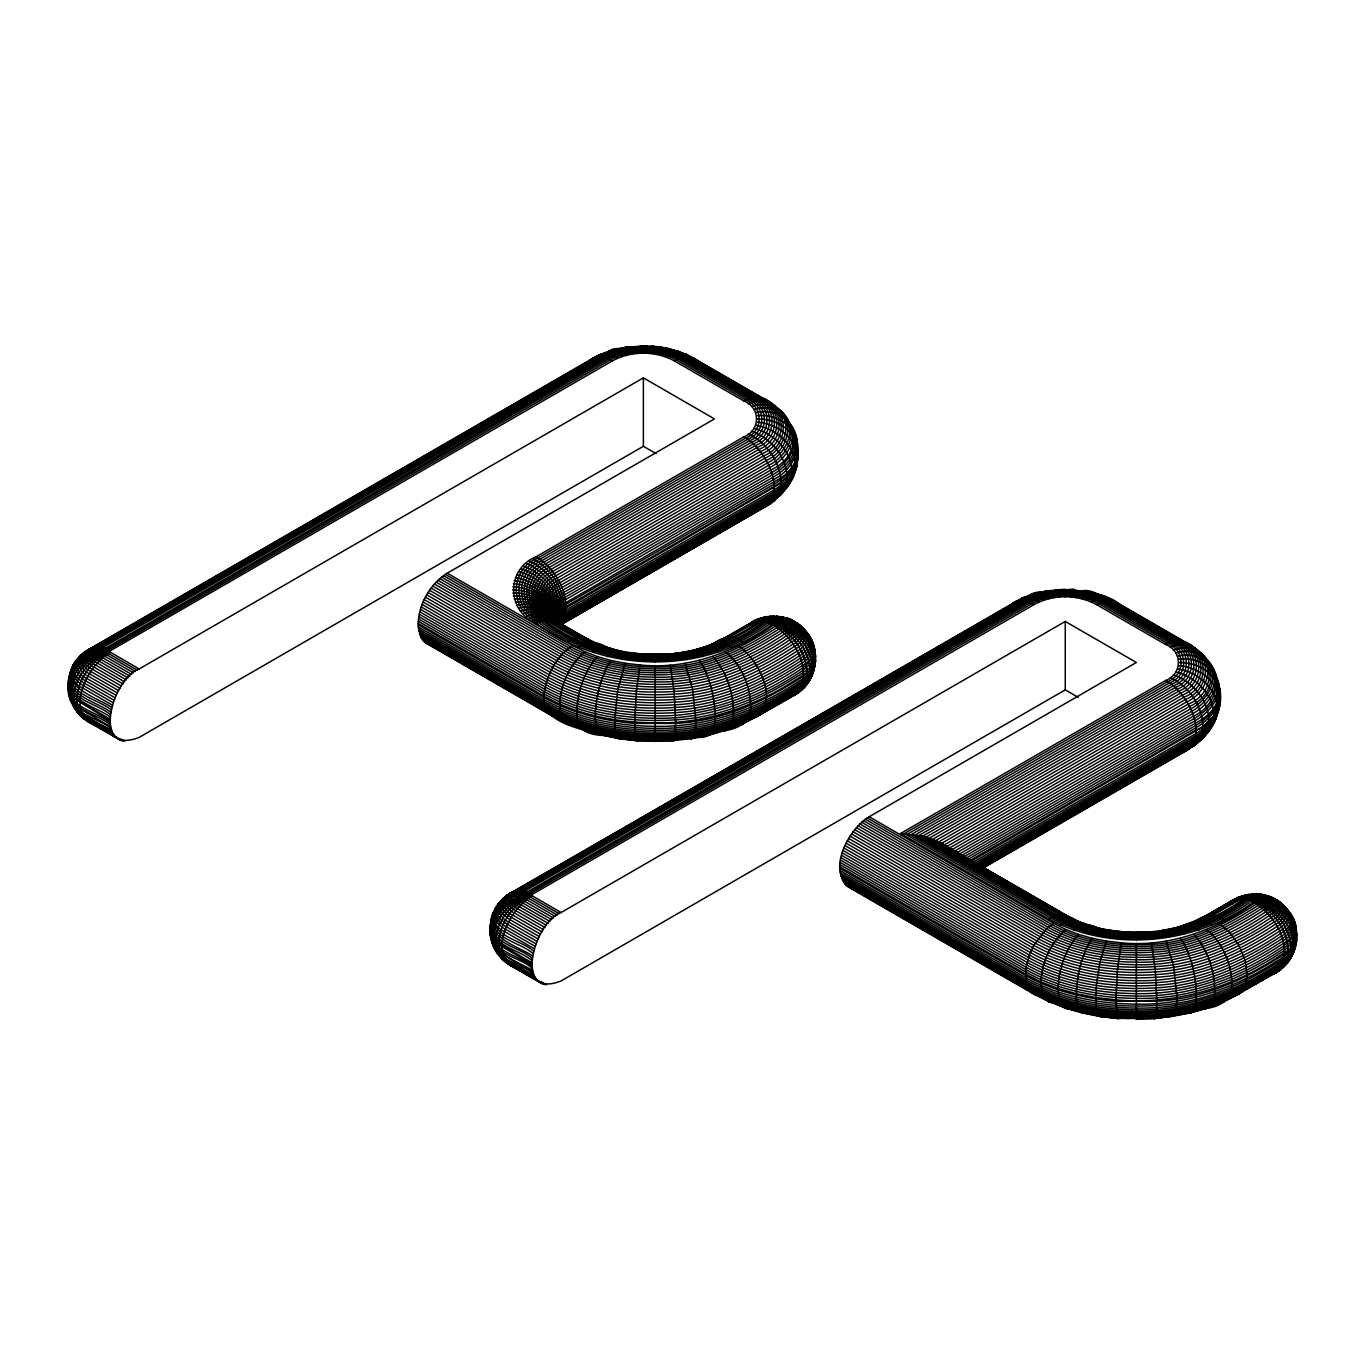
<?xml version="1.0" encoding="UTF-8"?>
<svg xmlns="http://www.w3.org/2000/svg" width="1365" height="1365" viewBox="0 0 1365 1365"><rect width="100%" height="100%" fill="white"/><g stroke="black" fill="none" stroke-linecap="round" stroke-linejoin="round"><path stroke-width="1.5" d="M634.776 722.051L636.346 691.458L640.151 664.977C688.011 669.891 734.592 652.197 773.358 625.034C798.508 617.594 834.237 657.247 803.337 674.771C759.742 704.596 708.537 724.03 655.217 722.836C616.98 722.495 578.095 715.141 544.464 696.338L418.236 623.464C418.987 603.449 430.299 583.845 447.259 573.181L714.458 418.919L643.376 377.866L139.179 668.952C112.186 678.047 90.585 756.483 139.179 737.373L643.376 446.287L656.121 453.641M814.171 652.777L815.519 661.24L813.079 672.808L815.246 662.196L809.991 671.136L803.337 676.136C765.048 701.354 722.085 721.112 675.658 723.433C674.702 727.903 677.245 739.045 672.672 740.359M1295.317 941.713C1295.266 930.23 1288.543 919.72 1279.773 912.724C1274.876 908.817 1269.279 905.831 1263.342 903.886C1258.598 902.538 1251.637 901.207 1260.919 902.692C1283.254 903.886 1312.021 937.294 1284.482 952.565C1235.547 986.929 1175.811 1005.442 1115.922 999.845L1117.491 969.235L1121.279 942.771C1169.157 947.685 1215.737 929.992 1254.503 902.828C1271.037 896.259 1296.204 909.107 1295.317 929.207M1293.969 920.727C1286.99 906.872 1270.457 900.542 1255.595 901.873C1282.332 897.658 1314.512 935.946 1284.482 953.93C1246.177 979.149 1203.23 998.89 1156.803 1001.21C1155.916 1004.913 1158.373 1018.921 1153.493 1017.642M614.677 719.747L617.799 689.325L625.324 663.288L640.151 664.977M695.758 721.112C695.126 725.702 696.884 740.427 689.189 737.919M1115.922 999.845L1095.822 997.542L1096.385 985.547L1099.985 961.967L1106.469 941.065L1121.279 942.771M1176.903 998.907L1176.084 1009.981L1173.781 1015.884L1154.415 1018.614M595.277 715.943C595.908 696.645 600.515 676.869 611.025 660.472L625.324 663.288M715.158 717.308C716.301 730.667 710.585 738.994 696.031 737.168M1095.822 997.542L1076.422 993.737C1077.053 974.439 1081.643 954.647 1092.171 938.267L1106.469 941.065M1196.303 995.102C1196.286 1001.057 1195.859 1015.543 1186.577 1012.523M576.9 710.721C577.617 691.219 584.288 671.239 597.478 656.616L611.025 660.472M1076.422 993.737L1058.046 988.499C1058.762 969.013 1065.434 949.033 1078.606 934.411L1092.171 938.267M733.534 712.086C733.414 718.843 732.596 729.268 724.388 730.821C739.574 728.228 751.791 721.693 750.579 705.517M1214.679 989.864C1215.191 997.337 1212.222 1011.124 1201.985 1008.138M559.855 704.135C560.623 684.394 569.58 664.465 584.903 651.77L597.478 656.616M1058.046 988.499L1041 981.93C1041.768 962.171 1050.726 942.242 1066.048 929.565L1078.606 934.411M1231.725 983.295C1233.26 998.361 1220.651 1006.653 1206.626 1008.411M1078.026 697.225L1065.263 689.854L561.066 980.957C512.472 1000.067 534.073 921.631 561.066 912.537L1065.263 621.45L1136.362 662.486L869.164 816.765C848.467 828.674 823.897 874.214 853.023 888.837M110.138 719.236L76.901 699.767C77.651 679.412 91.37 660.438 109.541 651.77L139.179 668.952M532.043 962.82L498.805 943.334C499.539 922.996 513.274 904.022 531.446 895.355L561.066 912.537M790.011 480.122L788.697 483.91C793.935 477.238 796.921 468.553 797.535 460.124L791.871 472.324L780.934 483.261C781.582 493.789 774.467 503.003 764.929 506.961L560.93 624.743M806.954 673.764C807.278 682.534 802.739 691.372 794.549 695.092L742.048 724.303L708.162 735.428M1209.083 729.046L1215.191 720.362L1219.44 703.692L1213.775 715.891L1202.838 726.828C1203.111 735.445 1198.743 744.983 1190.058 747.764M1288.099 951.559C1288.731 962.052 1281.53 972.238 1271.156 974.593C1282.793 970.02 1293.901 959.51 1293.559 946.082M76.901 699.767L73.864 697.14C74.563 676.545 90.568 658.288 109.541 651.77M495.751 940.707C496.263 919.993 513.001 901.855 531.309 895.201C511.96 898.068 492.065 913.936 491.571 934.871L498.805 943.334M787.025 477.989L784.312 489.916L776.6 498.225M809.991 671.136C810.4 681.357 803.661 691.082 794.174 694.7L796.051 693.079M1208.929 721.573C1209.134 730.121 1204.749 739.011 1196.781 742.731M1291.136 948.914C1292.126 961.045 1282.349 969.184 1272.743 974.183M73.864 697.14L71.441 694.29C72.089 673.508 90.073 656.343 109.49 651.736M493.328 937.874C493.993 917.058 511.909 900.047 531.343 895.252M791.871 472.324L788.987 484.456L780.746 493.362M812.414 668.304C812.636 678.217 806.288 687.516 797.86 692.294M1213.775 715.891L1210.874 728.04L1202.633 736.946M69.683 691.304C65.435 669.481 89.544 652.504 109.405 651.566C90.141 654.552 70.144 670.317 69.683 691.304L71.441 694.29M69.683 678.78C69.53 657.896 91.847 643.666 110.497 650.627L612.202 360.974C631.159 350.6 655.592 350.6 674.532 360.974L743.737 400.918C760.714 407.077 760.714 430.76 743.737 436.902L536.24 556.698C506.125 568.523 506.125 611.366 536.24 623.191C604.337 674.139 703.709 675.078 772.163 624.351C788.134 621.399 809.667 629.845 813.847 647.095M491.571 922.365C491.571 902.794 512.558 886.209 531.394 894.877L1034.107 604.558C1053.046 594.185 1077.48 594.185 1096.436 604.558L1165.625 644.502C1182.602 650.644 1182.602 674.344 1165.625 680.487L900.559 833.52L1049.037 919.242C1113.123 952.821 1195.092 944.426 1253.309 902.146C1273.494 894.416 1297.091 910.028 1296.392 932.295M795.403 466.318C795.488 478.108 786.991 487.663 779.671 495.939M814.171 665.301L812.823 673.764L810.076 679.497M1217.29 709.902C1216.983 724.627 1205.346 736.469 1194.733 745.341M1295.317 943.079L1293.969 951.559L1289.993 959.032L1293.969 951.559M1294.225 950.603L1296.392 941.202L1296.392 933.677C1297.91 944.529 1293.884 956.984 1283.458 962.052C1240.171 991.655 1189.342 1011.055 1136.362 1009.844C1098.467 1009.52 1059.905 1002.217 1026.565 983.585L841.113 876.518M81.218 654.995C70.246 665.489 64.974 682.688 70.434 697.174M534.244 948.726L504.692 931.664C484.49 922.894 496.331 899.143 511.568 892.949C517.489 889.605 547.024 896.327 520.747 895.372C487.237 896.668 479.542 945.518 506.279 961.352M797.774 449.597L798.167 455.995L796.153 468.69M1217.017 710.21L1216.334 716.284C1229.49 688.387 1211.216 654.654 1178.643 659.278M840.379 872.644L1025.849 979.729C1065.468 1001.722 1111.98 1008.326 1156.769 1005.391C1203.111 1003.07 1245.989 983.346 1284.226 958.162C1290.761 954.476 1296.852 947.975 1296.392 939.99M591.233 641.96L553.405 619.215L554.787 612.902L560.35 605.804L773.46 482.135C815.895 460.892 796.205 418.594 757.114 418.919M68.335 688.591L68.608 683.251M68.608 690.775L68.694 685.452M116.144 695.365L86.712 678.388C74.939 674.173 73.198 656.138 86.319 652.743C88.367 648.307 122.082 651.668 104.081 651.344C93.468 651.668 82.582 655.644 75.485 663.782C55.504 686.032 101.641 699.238 111.691 707.582M69.99 692.038C68.131 713.741 99.27 717.836 111.128 728.722M75.075 664.67L75.757 662.793C67.926 670.147 75.706 681.971 83.606 685.639L113.141 702.685M491.895 916.888C488.431 929.719 490.479 943.983 498.43 954.783M492.663 914.857C490.922 936.441 521.788 940.178 533.579 951.166M495.973 949.494L491.895 941.713L491.895 935.605M795.368 470.737L795.829 466.625M797.894 448.061C800.061 464.765 787.571 479.03 773.716 486.64L565.758 606.708L557.961 612.987L554.088 620.375C553.678 599.491 532.794 584.92 513.359 583.759M797.535 458.742L798.167 450.245M798.252 453.811L796.75 466.591L793.287 476.777L786.786 487.868M814.82 651.139L811.68 660.216L802.757 667.929C759.332 697.617 708.35 717.034 655.217 715.84C617.168 715.499 578.47 708.179 544.993 689.479L418.782 616.605M815.246 653.289L812.09 662.469L803.081 670.266C759.554 700.023 708.452 719.44 655.217 718.246C617.065 717.905 578.265 710.568 544.703 691.816L418.475 618.942M813.864 670.761L814.205 667.724M815.519 655.473L815.246 660.831M815.605 659.039C815.007 671.648 809.564 685.281 798.286 692.038L753.497 717.888C781.821 703.163 757.797 658.084 737.902 645.509M1179.002 662.486C1217.205 662.4 1237.27 701.917 1195.04 723.365L964.867 856.247M1217.273 714.304L1217.734 710.21M1219.354 689.479C1221.265 705.347 1208.042 718.348 1195.348 725.702L965.482 858.431M1219.354 703.931C1218.399 717.563 1210.994 729.934 1201.558 739.523M969.645 860.684L1195.604 730.224C1236.536 714.782 1222.084 645.935 1177.551 656.121M1220.156 697.379C1221.146 714.185 1209.305 728.142 1195.348 735.82L974.678 863.243M1292.501 951.661L1291.222 957.274M1293.611 949.648L1292.297 955.449L1283.783 966.881M1295.965 928.917L1292.826 937.994L1283.902 945.706C1240.478 975.412 1189.495 994.812 1136.362 993.618C1098.313 993.276 1059.615 985.957 1026.139 967.256L840.686 860.189M1296.392 931.084L1293.235 940.263L1284.226 948.044C1240.7 977.801 1189.598 997.235 1136.362 996.041C1098.211 995.699 1059.411 988.362 1025.849 969.611L840.379 862.526M1295.01 948.556L1295.351 945.501M1296.665 933.268L1293.474 942.498L1284.414 950.33C1240.836 980.138 1189.666 999.572 1136.362 998.378C1098.143 998.037 1059.274 990.683 1025.661 971.897L840.192 864.813M1295.965 943.369L1291.546 956.37L1282.895 963.844C1239.761 993.328 1189.137 1012.693 1136.362 1011.499C1098.637 1011.158 1060.281 1003.906 1027.094 985.359L841.659 878.292M814.82 665.574L815.161 658.084L815.519 661.24M114.029 700.245L84.545 683.2C56.187 666.768 90.773 645.184 109.388 651.514C89.561 650.661 65.759 666.171 68.608 688.199M1296.392 941.202L1296.306 935.861M648.938 353.45C649.467 351.948 650.61 343.741 652.965 347.171M638.905 661.462L641.891 654.023L668.543 654.023L671.529 661.462M1070.825 597.034C1070.689 588.417 1081.438 588.469 1065.263 589.851M1120.051 939.239L1123.327 931.834L1124.095 932.96L1094.576 928.524L1069.887 920.3L922.774 836.08L900.559 833.52M1263.495 896.43C1260.577 891.14 1256.056 898.511 1255.049 901.514L1257.011 895.048L1258.752 894.672L1251.483 894.092L1254.759 901.514C1253.582 898.58 1249.18 891.106 1246.211 896.43M789.857 482.613L779.21 493.26L772.129 497.918L564.206 617.953L557.347 623.122C565.246 599.133 545.915 573.846 523.648 566.236M556.715 622.662C563.062 598.877 543.236 575.296 521.123 568.966M72.174 669.413L73.778 664.584M70.434 672.348C63.046 695.502 98.945 702.054 110.701 712.376M70.025 674.447C60.708 698.846 97.137 706.882 110.207 717.017M68.694 679.702L69.769 676.596M493.686 911.905C480.958 936.458 519.314 946.457 532.606 955.961M491.912 918.031L490.24 926.426L491.571 934.871M495.666 908.169C491.588 916.546 498.14 925.436 505.511 929.224L535.029 946.269M490.598 923.269L491.656 920.181M790.079 482.255L791.41 478.398M797.45 462.308C794.328 474.73 784.312 483.875 773.648 490.171L565.69 610.223L559.155 615.154L555.043 620.887C556.869 598.604 536.155 580.637 515.458 577.668M791.308 480.514L793.338 474.628L792.075 476.47M797.194 464.475C794.089 476.846 784.09 485.974 773.46 492.253L565.502 612.305L555.572 621.519C558.865 598.587 538.339 578.709 517.011 574.699M808.37 680.299L806.015 685.384M809.786 678.542L801.153 690.298M815.161 664.38L809.923 673.303L803.268 678.303C759.691 708.111 708.52 727.528 655.217 726.334C617.014 725.992 578.146 718.655 544.516 699.87L418.287 626.996L418.236 623.464M812.141 674.788L808.49 682.193L800.248 689.291C757.541 718.485 707.48 737.783 655.217 736.571C617.987 736.247 580.108 729.064 547.348 710.755L421.222 637.933L418.287 626.996M814.905 666.547L809.684 675.402L803.081 680.384C759.554 710.141 708.452 729.558 655.217 728.364C617.065 728.023 578.265 720.686 544.703 701.934L418.475 629.06M1211.966 725.839L1213.297 721.983M1213.195 724.098L1215.225 718.212M1219.337 705.893C1216.232 718.297 1206.216 727.46 1195.552 733.756L973.194 862.117M1296.306 942.174L1291.068 951.081L1284.414 956.08C1240.836 985.888 1189.666 1005.323 1136.362 1004.128C1098.143 1003.787 1059.274 996.433 1025.661 977.647L840.192 870.563M496.979 908.254L503.122 898.562M70.775 671.273C64.855 693.847 99.679 699.477 111.128 709.988M555.555 621.706L554.463 620.154L556.852 615.769L565.758 608.073L780.934 483.261M783.356 491.588L770.628 501.16L558.848 623.737C569.717 599.815 551.562 571.474 529.62 561.083M633.769 347.171L635.425 346.505L637.796 353.45M128.071 677.927L99.031 661.155C92.206 658.783 92.206 649.348 99.031 646.976L601.453 356.896C627.013 343.212 659.739 343.212 685.281 356.896L755.203 397.266C777.623 405.712 777.623 437.227 755.203 445.655L547.536 565.554C523.085 575.109 523.085 609.882 547.536 619.437C579.272 641.14 616.195 656.599 655.217 655.541C693.625 656.514 730.156 641.721 761.431 620.29L770.628 616.28L773.614 623.72L768.802 617.048L765.509 617.901M1152.674 939.239L1149.398 931.834L1148.63 932.96L1164.618 931.169L1190.963 924.873L1212.939 915.181L1242.56 898.068C1251.824 888.905 1282.537 899.364 1265.969 911.581C1227.715 937.584 1183.319 956.268 1136.362 954.988C1104.097 954.715 1071.286 948.402 1042.928 932.466L858.039 825.723M558.046 623.498C567.465 599.457 548.696 572.583 526.498 563.591M506.91 895.372L498.43 903.818L495.358 909.073L497.645 906.377M654.398 354.081C655.405 351.078 659.926 343.707 662.861 348.996M622.884 659.619C626.501 646.822 640.441 657.009 615.274 650.098L611.486 652.043L607.408 656.582M773.904 623.737L778.613 617.048L781.906 617.901M1076.303 597.665C1079.596 584.954 1095.447 592.052 1102.903 596.914M1104.029 937.397L1108.738 930.708L1112.031 931.578L1102.323 929.667M79.392 658.578C84.528 647.198 99.56 646.089 109.541 651.259M76.577 661.018L85.005 651.805M71.031 670.317L72.737 667.417M77.839 658.698C71.611 666.495 77.6 677.074 85.568 680.777L115.035 697.788M492.936 913.885L494.625 911.001L492.338 915.932M499.744 902.265C491.741 910.114 497.133 922.723 506.432 926.784L535.933 943.812M784.022 490.854L786.138 487.254M794.635 472.751L786.342 484.302L773.136 494.232L565.195 614.284L556.118 622.133C560.93 598.672 540.711 576.917 518.905 571.798M785.472 489.404L787.622 485.752M794.038 474.798L785.813 486.264L772.692 496.126L564.769 616.178L558.012 621.263M797.382 693.232L802.535 687.209M805.964 684.445L801.289 689.342M813.421 671.716L809.308 677.45L802.757 682.381C759.332 712.069 708.35 731.486 655.217 730.275C617.168 729.951 578.47 722.631 544.993 703.913L418.782 631.057M812.073 675.743L808.097 681.271L801.75 686.066C758.616 715.55 707.991 734.916 655.217 733.722C617.492 733.38 579.135 726.112 545.949 707.565L419.772 634.725M1205.909 734.421L1208.025 730.838M1216.539 716.335L1208.247 727.886L1195.04 737.817L975.924 864.318M1207.36 732.988L1210.601 727.494M1215.942 718.365L1207.718 729.848L1194.58 739.711L978.773 864.318M1287.161 963.178L1288.628 960.67L1285.711 964.611L1280.609 968.195M1294.566 949.511L1290.454 955.227L1283.902 960.158C1240.478 989.847 1189.495 1009.264 1136.362 1008.07C1098.313 1007.728 1059.615 1000.409 1026.139 981.708L840.686 874.641M687.55 659.619L682.227 652.641L667.724 654.62L696.065 650.337L703.026 656.582M1074.374 589.834L1055.896 590.209L1081.012 590.977L1102.306 597.034L1178.882 640.782C1202.155 649.586 1202.155 682.329 1178.882 691.117L926.238 836.984L922.774 836.08L1177.108 689.24C1199.528 680.811 1199.528 649.279 1177.108 640.85L1107.186 600.481L1094.457 594.799L1080.38 591.437M1232.714 902.026L1233.568 900.815M659.687 355.122C662.042 351.624 667.263 346.01 671.529 350.037L667.877 349.321M1081.592 598.706L1087.615 592.854L1092.717 593.007L1080.159 590.84M1088.553 934.377L1094.576 928.524L1099.678 928.661C1091.232 924.719 1080.38 921.665 1073.897 930.196M587.888 362.749C593.246 354.388 605.07 355.958 612.202 360.974M747.849 626.125C753.702 617.987 766.738 614.659 773.341 623.771C768.734 613.516 758.121 618.516 751.057 622.764M1217.751 1002.848L1223.194 1002.081L1241.314 992.321L1245.631 985.359L1247.115 975.497L1244.982 959.987L1238.891 945.348L1229.78 932.466L1219.047 923.303M604.934 354.337L605.719 353.347M110.497 650.627C99.44 642.898 86.387 648.477 78.641 657.776M1168.696 937.397C1167.485 934.752 1164.157 927.722 1160.694 931.578L1170.385 929.667M1242.082 897.249L1242.73 896.464L1235.564 898.835L1229.967 902.64M82.702 653.784C74.768 660.438 79.426 672.433 87.957 676.016L117.356 692.976M778.187 497.15L782.435 492.168M788.987 484.456L778.46 494.983L771.43 499.607L559.735 622.133M496.229 907.23L501.296 902.163M504.606 897.368C494.915 903.784 498.6 917.945 508.616 921.955L538.032 938.949M811.117 676.665L802.313 684.275C759.025 713.878 708.196 733.261 655.217 732.067C617.321 731.725 578.76 724.44 545.42 705.79L419.226 632.933M809.53 680.435L801.05 687.738C758.121 717.086 707.753 736.418 655.217 735.223C617.714 734.882 579.579 727.664 546.597 709.22L420.437 636.38M1198.487 741.792L1201.251 738.55M1211.762 726.197L1201.098 736.844L1194.017 741.502L977.545 866.485M1210.874 728.04L1200.347 738.567L1193.334 743.191L979.951 866.383M1282.435 967.12L1278.527 971.027M1282.298 968.075L1284.124 965.925M1290.676 958.213L1282.196 965.516C1239.266 994.88 1188.898 1014.212 1136.362 1013.001C1098.859 1012.676 1060.724 1005.442 1027.743 987.014L842.341 879.964M1289.635 959.97L1281.394 967.085C1238.686 996.262 1188.625 1015.577 1136.362 1014.366C1099.132 1014.024 1061.253 1006.858 1028.493 988.533L843.126 881.517M1018.478 601.146C1023.682 594.27 1033.68 597.136 1039.311 601.914M719.201 641.96L755.067 620.751L763.137 620.58L772.163 624.351M1022.795 597.802L1010.748 605.053L1016.925 601.931M1200.347 919.754L1201.405 918.628M418.236 624.829L544.464 697.72C572.072 713.195 603.398 720.788 634.776 723.433C635.732 727.903 633.189 739.045 637.762 740.359M777.845 617.441L776.19 616.758L773.818 623.72L773.716 616.178L770.338 616.315M840.123 868.413L1025.593 975.497C1053.217 990.99 1084.544 998.566 1115.922 1001.21L1117.747 1018.392L1128.753 1018M764.929 505.698L760.39 508.684C790.318 494.147 765.219 448.147 743.737 436.902M532.401 894.212C521.328 886.482 508.292 892.062 500.528 901.361M1188.335 748.276L1182.278 752.251C1212.222 737.731 1187.123 691.731 1165.625 680.487M702.224 648.358L701.371 649.211L709.732 645.969M757.012 620.563L760.817 618.174M664.687 356.538L673.781 350.907L680.162 352.494L673.252 350.532M592.751 652.402L600.617 647.095L607.306 647.675C598.826 641.942 587.189 639.758 579.169 647.164M1086.591 600.122C1092.751 591.932 1104.183 593.604 1111.093 600.071L1104.541 597.546M615.206 350.037L627.013 347.102L632.336 354.081M589.919 360.36C597.751 353.927 609.182 350.276 617.407 358.33M731.265 647.164C725.907 642.813 717 639.69 711.404 645.338L755.067 620.751C760.868 616.69 768.273 620.017 773.255 623.805M1208.093 915.284L1192.549 923.115C1201.439 915.796 1213.877 911.786 1223.688 919.242M1285.455 963.656L1287.11 962.223M86.473 650.849C76.969 656.326 79.767 669.976 89.305 673.696L118.653 690.639M88.025 650.03C79.119 655.183 81.798 667.963 90.738 671.409L120.035 688.335M80.279 656.975C67.84 664.363 69.496 682.756 82.804 688.079L112.357 705.142M771.089 502.439L773.614 500.238M766.43 504.692L773.989 500.477M782.247 493.157L769.689 502.593L559.786 623.873C572.02 600.156 554.463 570.519 533.033 558.677M781.019 494.608L771.379 502.729M508.36 894.416C498.856 899.91 501.655 913.56 511.193 917.263L540.54 934.206M805.214 686.305L799.327 690.741C756.893 719.73 707.155 738.994 655.217 737.783C618.277 737.458 580.705 730.326 548.218 712.155L421.222 637.933M1205.244 735.172L1192.515 744.744L980.309 867.253M1193.283 746.297L1204.152 736.742M1279.005 970.071L1274.262 973.603M1286.359 964.082L1280.455 968.519C1238.038 997.508 1188.301 1016.771 1136.362 1015.56C1099.422 1015.236 1061.851 1008.104 1029.364 989.932L844.014 882.933M1231.042 901.531C1237.219 895.645 1246.876 897.931 1253.309 902.146M791.598 696.389L800.197 691.185M1275.695 972.887L1281.343 968.962M681.63 652.521L680.026 653.204L695.16 650.098L718.741 642.232L758.121 620.188L765.56 617.27M1054.224 597.665L1049.514 590.977L1046.221 591.83L1049.992 591.403M622.048 356.538L612.953 350.907L606.572 352.494L613.482 350.532M1043.935 600.122C1040.113 595.822 1032.35 591.489 1027.623 596.914L1032.93 595.413M1239.932 896.839L1247.61 895.286L1254.572 901.531C1249.35 894.894 1240.649 894.45 1234.523 899.757M621.246 737.919C613.55 740.427 615.308 725.702 614.677 721.112M669.328 358.33C674.685 353.979 683.592 350.856 689.206 356.504L681.016 353.347M802.569 628.122C796.136 619.283 783.322 619.522 774.313 623.89C779.722 618.874 789.857 616.246 794.993 623.037M1091.232 601.914C1099.61 593.929 1112.543 596.914 1119.778 605.053L1115.137 602.716M1060.315 924.958C1065.673 920.59 1074.579 917.468 1080.176 923.115C1071.286 915.796 1058.848 911.786 1049.037 919.242M758.002 619.266L749.897 623.737M1235.564 898.835L1245.818 894.996M83.657 652.897L90.738 648.256M82.412 654.125L85.568 652.043M92.257 647.675C82.207 651.412 82.207 665.472 92.257 669.208L121.502 686.083M93.844 647.266C84.562 650.678 84.562 663.663 93.844 667.058L123.055 683.916M761.977 508.258L768.171 504.197M775.439 499.436L560.861 623.873C574.426 600.481 557.193 569.666 536.24 556.698M763.496 507.695L774.194 500.665M793.116 695.826L795.829 694.034M505.545 896.481L511.193 892.556M512.626 891.84C501.876 895.867 501.876 910.967 512.626 914.994L541.922 931.903M504.299 897.709L1018.495 600.583L1026.838 601.214L1034.107 604.558M514.144 891.26C504.112 894.979 504.112 909.056 514.144 912.776L543.407 929.667M515.748 890.85C506.466 894.246 506.466 907.23 515.748 910.643L544.942 927.5M1202.838 726.828L971.488 860.991M1198.47 741.656L982.083 867.133M1183.882 751.842L1188.523 748.788M1197.327 743.021L982.049 867.867M1185.4 751.279L1196.098 744.249M1233.465 899.723L1202.582 917.655L1234.796 899.04M1282.588 967.734L1234.643 995.682L1231.469 995.904M584.903 651.77L572.532 645.509C557.671 655.337 548.013 672.092 544.993 689.479C536.582 723.45 579.869 727.852 603.142 735.377L614.404 737.168M1066.048 929.565L1053.678 923.303L1046.409 928.917L1033.817 945.348L1029.364 955.056L1026.139 967.256L1026.139 981.708L1030.336 991.212L1049.531 1002.081L1054.974 1002.848M696.065 650.337L691.185 651.497L720.191 642.284L759.742 620.154L768.802 617.048M1048.32 590.567L1037.81 593.007L1057.329 590.072L1059.701 597.034M1184.172 934.377L1178.149 928.524L1173.03 928.661C1185.758 926.289 1200.483 913.629 1212.41 924.958M87.957 649.859L593.69 357.869M86.712 650.883L595.106 357.357M91.097 648.853L603.501 353.518M110.497 652.402C88.776 663.236 62.841 712.53 95.516 724.44M674.532 360.974C681.664 355.958 693.488 354.388 698.846 362.749M559.752 625.016L767.522 505.067M561.373 624.385L766.277 506.091M567.891 641.465C574 637.574 582.667 635.169 588.997 639.861M721.437 639.861L753.651 621.263M720.942 640.953L761.909 618.004M754.999 717.529L797.143 693.198C813.404 670.42 794.754 637.677 773.358 625.034M756.415 717.017L795.897 694.222M509.862 893.427L1018.495 600.583M508.616 894.45L1017.01 600.941M532.401 895.986C510.681 906.821 484.746 956.097 517.403 968.007M1096.436 604.558L1107.186 600.481L1116.28 602.136M1150.285 932.278C1119.931 934.36 1088.383 929.804 1061.458 915.045L926.238 836.984L944.205 844.952L1188.164 704.101C1224.03 690.485 1210.448 635.851 1173.286 650.184M944.205 844.952L946.627 846.641L1189.41 706.473C1224.849 691.543 1214.014 641.567 1175.76 653.067M952.685 849.218L1191.594 711.284C1206.882 703.419 1220.447 684.94 1211.966 667.553M954.476 851.163L1192.515 713.724C1208.042 705.739 1221.812 686.953 1213.195 669.311M956.046 853.159L1193.334 716.164C1215.362 706.729 1226.009 676.067 1205.909 658.971M959.203 854.149L1194.017 718.587C1207.871 710.926 1221.044 696.031 1217.273 679.087M962.171 855.173L1194.58 720.993C1208.571 713.247 1221.863 698.232 1218.041 681.135M967.683 859.558L1195.552 727.989C1208.4 720.583 1221.265 707.633 1219.798 691.646M981.572 868.652L1189.41 748.651M982.732 868.277L1188.164 749.675M1203.162 917.621L1236.212 898.528M1205.568 916.734L1237.714 898.17C1243.123 894.553 1249.794 898.289 1254.401 901.6M1234.643 995.682L1278.288 970.993C1294.549 948.197 1275.9 915.454 1254.503 902.828M1236.144 995.324L1277.043 972.016M774.245 623.839C782.196 618.464 795.351 617.799 800.334 627.473M536.24 623.191L545.727 619.676L554.207 620.085L587.752 639.042M591.096 359.37L602.153 353.791M590.397 360.701L596.59 357.562M712.445 644.417C720.942 637.148 733.244 634.571 742.543 641.465M726.948 637.489L703.913 647.71M743.26 722.477L738.056 725.122L743.243 723.689M761.243 713.417C696.474 747.525 613.96 747.525 549.191 713.417M739.438 725.003L760.168 714.543M740.768 724.73L759.008 715.516M1012.984 602.955L1024.057 597.375M1011.823 603.927L1025.388 597.085M1232.203 900.542L1240.478 896.771M1193.59 922.211L1206.592 915.642M1226.145 999.385L1242.389 991.212M1220.583 1002.797L1241.314 992.321M1221.914 1002.524L1240.154 993.31M743.737 400.918C753.497 394.314 765.97 397.232 773.136 405.9M1165.625 644.502C1177.074 636.755 1192.293 642.386 1199.477 653.238L1194.256 649.808M722.682 639.042L725.446 637.847M1014.246 602.136L1015.577 601.453M1194.699 921.443L1197.173 920.402M1203.828 916.819L1205.176 916.154M1237.56 994.812L1238.891 994.13M533.033 621.212C541.769 616.161 553.832 616.417 560.776 624.385C552.791 615.99 540.096 613.175 529.62 618.806M1095.822 998.907C1096.641 1003.804 1094.491 1016.447 1101.76 1016.174M652.197 346.045L625.307 347.273L647.01 346.045M1076.422 995.102C1076.439 1001.057 1076.866 1015.543 1086.13 1012.523M748.293 403.921C766.345 393.871 785.813 410.643 791.137 427.552M1170.197 647.505C1193.266 635.442 1214.816 662.707 1217.29 683.49M1255.459 901.668C1265.44 896.498 1280.472 897.624 1285.608 909.005M599.696 354.832L609.524 350.942M598.57 355.583L610.616 350.771M611.759 350.754L598.16 356.811L95.516 647.01C87.019 650.081 87.019 661.923 95.516 665.011L124.659 681.835M597.546 356.504L600.805 355.241M755.545 620.307L765.987 617.321L781.428 617.321M716.028 642.625L703.146 647.675L709.817 647.095L717.683 652.402M1021.6 598.399L1031.411 594.526M1020.474 599.167L1032.52 594.338M1033.663 594.338L1020.065 600.378L517.403 890.594C508.923 893.665 508.923 905.507 517.403 908.578L546.563 925.419M1019.433 600.071L1025.985 597.546M745.392 722.017C688.506 745.631 621.928 745.631 565.042 722.017L561.186 715.294L559.855 705.517M723.245 730.821L736.196 725.839M744.352 722.938C698.829 742.219 647.164 744.812 599.184 733.978L596.113 726.931L595.277 717.308M1236.69 898.085L1243.054 895.781M1198.504 920.129L1183.353 926.152L1189.734 924.549L1198.828 930.196M1184.172 926.34L1189.205 924.412M1227.493 998.753C1170.01 1022.607 1102.715 1022.607 1045.232 998.753L1042.331 993.072L1041 983.295M1208.656 1006.363L1187.516 1012.932M1226.538 999.811C1169.651 1023.409 1103.074 1023.409 1046.187 999.811L1045.232 998.753M1204.391 1008.616L1225.497 1000.716M1205.534 1008.599L1224.388 1001.483M526.498 616.298C536.172 612.254 549.293 612.578 556.067 621.638M1237.884 897.488L1239.147 897.044M751.398 406.599C764.929 401.225 781.343 406.412 787.963 420.028M523.648 613.653C533.954 609.967 547.382 610.855 554.463 620.154C554.992 598.706 534.142 582.718 514.23 580.688M774.365 623.942C795.01 614.506 815.007 634.281 815.246 654.518L814.171 651.412M1255.51 901.719C1275.524 890.441 1308.011 918.577 1280.455 933.626C1238.038 962.632 1188.301 981.896 1136.362 980.667C1099.422 980.343 1061.851 973.228 1029.364 955.056L844.014 848.04M608.483 351.3C615.206 346.556 623.344 348.143 627.047 355.122M607.493 351.812L619.181 348.638M759.776 618.533L764.673 617.202M692.652 650.44L705.159 646.805M693.761 650.354L706.251 646.635M1030.387 594.884C1037.11 590.141 1045.232 591.71 1048.951 598.706M1029.398 595.396L1041.068 592.222M1030.2 595.584L1037.11 593.621M1041.99 592.444L1021.685 600.344L519.144 890.492C511.466 893.222 511.466 903.886 519.144 906.616L548.235 923.405M708.333 734.575L720.106 731.231M707.292 735.377L727.511 729.763M1246.689 895.048L1239.266 897.982L1199.886 920.027L1174.173 928.763M1173.798 928.217L1187.396 924.412M1209.578 1006.875C1162.332 1021.89 1110.393 1021.89 1063.147 1006.875L1059.615 1001.125L1058.046 989.864M1188.437 1013.154L1208.656 1007.541M1189.307 1013.222L1207.667 1008.07M1070.74 1008.138L1067.191 1008.599L1063.147 1006.875M521.123 610.923C532.111 607.544 545.744 609.182 553.235 618.686M794.822 621.792C788.236 616.605 778.135 614.984 774.006 623.754L783.186 618.14L791.888 620.307M753.855 409.5C777.658 401.412 796.597 424.02 797.535 446.116L796.46 443.011M518.905 608.09C531.838 604.49 546.99 608.483 554.463 620.154M616.673 348.962L627.013 347.102M615.922 349.423L624.795 347.683M627.627 347.392L612.953 350.907L599.781 356.777L97.239 646.908C89.578 649.638 89.578 660.302 97.239 663.032L126.331 679.838M763.837 617.321L767.608 616.639M763.052 617.594L768.188 616.758M680.538 652.811L694.273 650.047M1038.56 592.546L1048.9 590.687M1038.936 593.263L1049.514 590.977M690.434 738.67L710.551 734.592M691.031 738.789L709.8 735.035M1244.982 895.099L1248.753 894.416M1244.18 895.389L1249.333 894.536M1243.43 895.832L1247.132 895.116M1161.683 930.589L1175.419 927.825M1161.171 930.998L1176.306 927.893M1173.03 1015.765L1185.451 1013.325M1170.965 1016.174L1191.696 1012.369M1171.58 1016.464L1190.945 1012.83M517.011 605.19C529.518 602.545 544.584 605.736 551.904 617.048C545.403 606.998 553.217 594.799 562.704 590.175L770.628 470.14C808.95 452.685 795.522 404.381 755.664 412.537M788.339 697.071L790.011 696.815M515.458 602.221C529.637 599.713 546.631 604.917 552.944 618.84C546.597 609.029 554.241 597.136 563.506 592.615L771.43 472.58C787.844 464.39 802.074 443.574 791.308 425.726M626.637 347.461L643.376 346.198L660.097 347.461M767.028 616.69L770.628 616.28M766.499 616.929L773.716 616.332M769.451 617.509C779.227 613.26 799.276 625.392 784.824 633.804C746.57 659.79 702.19 678.49 655.217 677.194C622.952 676.921 590.141 670.625 561.8 654.688L436.152 582.155M1047.211 590.857L1057.329 590.072M667.98 654.245L682.227 652.641M674.447 739.608L678.661 739.13M692.635 738.107L655.217 741.024L617.799 738.107M672.979 740.683L692.123 738.499M1247.644 894.706L1252.08 894.229M1252.388 894.553L1240.887 897.948C1213.263 916.12 1182.482 931.066 1148.869 932.414M1149.125 932.039L1163.372 930.418M1153.817 1018.136L1173.781 1015.884M1154.125 1018.461L1173.269 1016.294M514.23 599.201C529.449 597.102 547.519 603.757 553.03 619.147L552.108 617.236M615.274 650.098L619.249 651.497L600.702 645.969M576.9 712.086C576.047 728.057 584.766 734.251 601.436 735.326L603.142 735.377M1269.774 896.839L1262.113 895.286L1255.135 901.531C1262.318 891.942 1273.972 896.959 1281.343 903.323M756.739 415.694C774.518 413.68 795.914 424.498 797.45 443.932M513.359 596.13C529.586 594.543 548.628 602.75 553.149 619.573M1056.152 589.834L1065.263 589.288L1065.263 596.829M668.833 654.176L641.601 654.176M669.157 654.5L641.294 654.5M634.776 723.433L675.658 723.433M673.832 740.615L636.602 740.615M636.875 740.803L673.559 740.803M1251.483 894.092L1258.223 894.092M1251.21 894.297L1258.496 894.297M1149.688 931.8L1136.362 932.329L1136.362 939.854M1149.978 931.954L1122.747 931.954M1150.61 932.773L1122.115 932.773M1115.922 1001.21L1156.803 1001.21M1155.234 1018.017L1117.491 1018.017M1136.362 1019.143L1154.978 1018.392M1117.747 1018.392L1154.705 1018.597M512.831 593.041C530.695 591.779 549.259 602.528 554.156 620.205C541.564 610.138 547.058 591.079 560.776 585.295L768.666 465.294C786.104 457.121 799.122 433.916 785.472 416.837M1084.185 924.395L1089.355 926.152L1063.079 915.079L929.582 838.008L1180.623 693.079C1204.715 683.95 1204.715 650.03 1180.623 640.885L1103.756 596.983M1041.256 995.904L1033.817 994.13M512.66 589.936C530.354 589.629 550.18 600.481 553.371 619.096M773.716 616.178L777.077 616.315M1122.422 932.278L1136.362 932.807M1128.599 1018.512L1098.944 1015.884M512.831 586.848C531.429 587.223 551.852 599.918 553.729 619.727L556.766 612.185L565.69 604.473L773.648 484.421C784.312 478.125 794.328 468.98 797.45 456.558C795.505 436.646 775.525 423.338 756.739 422.126M565.042 722.017L572.379 725.122L567.175 722.477M641.891 654.023C611.912 654.739 576.03 637.199 549.293 619.352C525.713 610.172 525.713 576.644 549.293 567.448L756.995 447.532C780.268 438.745 780.268 406.002 756.995 397.215L686.953 356.777L673.781 350.907L659.107 347.392M1178.643 665.711C1198.095 666.871 1219.013 681.425 1219.44 702.327M651.924 346.028L661.428 347.273M651.617 346.181L670.061 348.962M1073.521 589.748L1084.305 591.83C1063.796 588.673 1041.734 590.107 1023.358 600.481L520.918 890.56C514.11 892.932 514.11 902.367 520.918 904.739L549.958 921.512M776.787 616.28L780.388 616.69M776.497 616.434L780.934 616.929M628.804 652.521L642.181 654.04M628.207 652.641L642.454 654.245M631.773 739.13L635.988 739.608M637.455 740.683L620 738.67L599.184 733.978M618.311 738.499L637.165 740.837M1257.933 894.075L1261.533 894.485M1257.643 894.229L1262.079 894.706M1257.336 894.553C1267.931 892.795 1281.326 907.043 1267.761 913.458C1228.995 939.837 1183.933 958.588 1136.362 957.309C1103.517 957.036 1070.126 950.62 1041.256 934.411L856.316 827.634M1109.95 930.299L1123.327 931.834M1109.353 930.418L1123.6 932.039M1099.456 1016.294L1118.6 1018.461M1099.985 1016.515L1118.31 1018.614M432.739 645.491L426.733 643.632L422.126 639.349M755.664 425.283C775.235 428.235 794.839 444.035 795.403 464.953M1177.551 668.867C1197.139 671.802 1216.727 687.619 1217.29 708.537M660.319 346.983L669.277 348.689M661.94 347.683L670.829 349.423M1081.626 590.687L1091.966 592.546M1087.956 592.546L1091.608 593.263M779.825 616.639L796.119 622.628M779.227 616.758L785.131 618.055M778.613 617.048C788.868 616.263 799.02 630.272 786.615 635.663C747.849 662.042 702.804 680.794 655.217 679.514C622.372 679.241 588.98 672.826 560.111 656.616L434.428 584.049M616.161 650.047L629.896 652.811M599.883 734.592L619.403 738.789M1260.97 894.416L1265.526 895.389M1260.373 894.536C1271.805 893.683 1283.322 909.295 1269.484 915.42C1230.223 942.157 1184.53 960.977 1136.362 959.714C1102.954 959.424 1069 952.924 1039.635 936.441L854.644 829.63M1262.574 895.116L1266.276 895.832M1097.306 927.825L1111.042 930.589M1096.419 927.893L1111.554 930.998M1087.274 1013.325L1099.695 1015.765M1081.029 1012.369L1101.146 1016.464M1081.78 1012.83L1100.548 1016.584M1277.009 902.026C1272.351 893.921 1261.209 896.327 1255.305 901.6L1268.256 897.658L1277.265 900.422M552.689 716.352L556.937 717.888L423.116 640.629M1064.632 915.284L1070.143 917.655L938.847 841.847L1185.4 699.494C1207.547 690.758 1213.775 659.005 1191.713 646.293M753.855 428.337C773.307 433.115 791.222 450.143 791.871 470.942M1175.76 671.921C1195.194 676.699 1213.11 693.727 1213.775 714.526M668.441 348.57L678.251 351.3M667.553 348.638L679.241 351.812M1090.328 592.154L1101.128 595.396M1089.458 592.222L1110.052 599.167M1093.416 593.621L1100.327 595.584M782.742 617.202L797.331 623.634M781.872 617.27C792.775 617.475 800.794 632.541 788.339 637.643C749.078 664.38 703.385 683.2 655.217 681.92C621.809 681.647 587.854 675.129 558.49 658.664L432.739 586.063M604.183 646.635L617.782 650.44M616.673 650.354L591.693 642.232L550.999 619.437C528.272 610.582 528.272 578.282 550.999 569.427L758.718 449.512C782.81 440.366 782.81 406.446 758.718 397.3L688.574 356.811L674.975 350.754M1263.888 894.996L1268.802 896.31M1266.976 896.464L1270.696 897.522M602.101 734.575L582.002 729.081L566.083 722.938M582.923 729.763L602.272 735.428M1098.927 928.217L1074.221 920.129M1091.198 926.664L1098.552 928.763M1085.192 1012.932L1064.069 1006.363M1064.069 1007.541L1084.288 1013.154M1065.041 1008.07L1083.418 1013.222M69.99 698.129L68.608 689.564C69.734 704.63 79.392 719.031 93.844 724.184M583.913 730.275L584.954 730.633M594.406 642.625L599.03 645.338L583.486 637.489M751.398 431.221C770.372 437.909 786.325 456.012 787.025 476.624M1173.286 674.805C1192.276 681.493 1208.213 699.597 1208.929 720.208M677.211 350.942L687.039 354.832M676.119 350.771L688.165 355.583M1098.023 594.338L1108.943 598.399M785.523 618.004C796.75 619.386 802.125 634.998 790.011 639.69C750.272 666.785 703.965 685.674 655.217 684.394C621.28 684.104 586.762 677.518 556.937 660.779L431.135 588.144M1267.761 895.969L1273.016 898.085M1266.652 895.781C1277.896 897.163 1283.271 912.793 1271.156 917.485C1231.418 944.563 1185.11 963.451 1136.362 962.188C1102.425 961.898 1067.908 955.295 1038.082 938.557L853.023 831.729M1271.549 898.358L1278.459 901.412L1280.575 903.852M593.075 642.352L606.521 647.71M574.238 725.839L587.189 730.821M567.192 723.689L586.046 730.821M1075.552 920.402L1088.434 925.47M1083.52 924.412L1088.536 926.34M1053.524 1002.9L1068.334 1008.616M1046.187 999.811L1067.191 1008.599M1047.228 1000.716L1066.082 1008.411M490.513 933.148L493.328 939.239L498.805 944.716C497.918 955.654 505.75 964.731 515.748 967.751M69.683 692.669L73.864 698.505C73.573 707.735 78.88 717.256 87.804 720.447M495.751 942.072C494.761 954.203 504.538 962.342 514.144 967.341M748.293 433.899C766.482 442.567 780.2 461.541 780.934 481.879M1170.197 677.484C1188.369 686.134 1202.087 705.125 1202.838 725.463M774.313 624.419C792.485 633.07 806.203 652.061 806.954 672.399M1255.459 902.197C1273.63 910.865 1287.349 929.838 1288.099 950.177M1048.337 1001.483L1049.531 1002.081M685.844 354.235L694.393 358.551M684.582 353.791L695.655 359.37M683.251 353.518L696.815 360.36M696.338 360.701L690.161 357.562L691.014 358.773M1106.469 597.375L1117.543 602.955M1105.138 597.085L1118.703 603.927M789.414 619.266C800.572 621.979 803.047 637.557 791.598 641.84C751.398 669.242 704.511 688.199 655.217 686.936C620.768 686.646 585.739 679.958 555.436 662.981L429.583 590.311M1271.822 897.488L1285.13 906.735L1289.925 915.096M1270.559 897.044C1281.718 899.774 1284.192 915.335 1272.743 919.618C1232.544 947.037 1185.656 965.976 1136.362 964.731C1101.913 964.441 1066.884 957.735 1036.581 940.758L851.487 833.896M1276.139 900.815L1282.588 904.551M586.404 638.359L596.88 643.666M584.988 637.847L597.989 644.417M1066.133 915.642L1079.135 922.211M550.266 714.543L570.997 725.003M551.426 715.516L569.666 724.73M1041 981.93L1025.593 974.132L840.123 867.048M1030.336 991.212L1046.58 999.385M1031.411 992.321L1052.142 1002.797M1032.571 993.31L1050.811 1002.524M693.045 357.869L766.277 400.15M1114.949 601.453L1188.164 643.734L1191.594 647.215M691.628 357.357L767.522 401.173M1113.533 600.941L1189.41 644.758M690.144 356.999L773.75 405.678M1112.031 600.583L1182.278 641.14C1207.172 650.61 1207.172 685.674 1182.278 695.143L932.824 839.168L1066.85 916.563M1185.11 642.779L1197.327 650.388M1068.897 916.819L941.611 843.348L1186.833 701.764C1206.046 693.625 1216.334 666.581 1198.487 651.6M590.175 640.85L554.207 620.085C533.084 611.878 533.084 581.865 554.207 573.658L761.977 453.709C787.622 443.915 787.622 407.76 761.977 397.983M1069.477 917.57L935.912 840.448L1183.882 697.276C1209.526 687.499 1209.526 651.344 1183.882 641.55M589.441 640.936L552.637 619.676C530.729 611.162 530.729 580.023 552.637 571.508L760.39 451.559C785.267 442.089 785.267 407.026 760.39 397.556M447.259 573.181L572.532 645.509M869.164 816.765L1053.678 923.303M445.365 574.358L570.707 646.72C600.907 663.663 636.431 668.867 670.642 666.598C709.083 664.943 743.635 646.498 775.32 626.177C780.456 623.549 772.522 620.427 770.338 623.293C702.685 673.457 605.48 672.536 538.185 622.184C509.026 610.752 509.026 569.273 538.185 557.841L745.7 438.046C763.598 431.494 763.598 406.48 745.7 399.928L676.375 359.916C656.292 348.979 630.442 348.979 610.36 359.916L106.965 650.832L108.535 653.545L137.285 670.13M867.253 817.925L1051.852 924.497C1082.035 941.441 1117.577 946.662 1151.787 944.375C1190.229 942.737 1224.78 924.293 1256.465 903.954C1261.601 901.344 1253.667 898.221 1251.483 901.088C1194.358 942.703 1113.84 951.217 1050.862 918.184L904.364 833.588L1167.587 681.613C1185.503 675.078 1185.503 650.047 1167.587 643.512L1098.262 603.484C1078.196 592.564 1052.347 592.564 1032.264 603.484L528.869 894.399L530.439 897.112L559.172 913.714M443.471 575.655L568.881 648.051C599.73 665.352 636.039 670.659 671 668.338C709.988 666.649 745.136 648.119 777.265 627.439C784.773 622.884 772.146 618.208 768.512 622.389C701.644 671.972 606.623 671.068 540.096 621.331C511.909 610.274 511.909 570.178 540.096 559.138L747.645 439.308C766.482 432.381 766.482 406.019 747.645 399.092L678.2 358.995C657.009 347.495 629.743 347.495 608.534 358.995L104.491 650.457L105.293 653.954L135.391 671.426M865.376 819.239L1050.009 925.845C1080.875 943.147 1117.184 948.453 1152.145 946.133C1191.133 944.443 1226.282 925.914 1258.411 905.234C1265.918 900.678 1253.292 895.986 1249.64 900.166C1193.624 941.133 1114.557 949.784 1052.705 917.28L908.135 833.81L1169.549 682.892C1188.369 675.965 1188.369 649.604 1169.549 642.676L1100.105 602.579C1078.896 591.079 1051.63 591.079 1030.438 602.579L526.378 894.024L527.18 897.539L557.278 915.011M441.595 577.105L567.055 649.535C598.57 667.178 635.646 672.587 671.341 670.215C710.892 668.492 746.621 649.876 779.21 628.856C789.038 622.338 771.771 616.161 766.686 621.621C700.928 670.607 607.459 669.754 542.007 620.614C514.776 609.967 514.776 571.218 542.007 560.554L749.573 440.707C769.331 433.405 769.331 405.712 749.573 398.409L680.009 358.244C657.691 346.181 629.043 346.181 606.725 358.244L102.034 650.218L101.437 652.828L103.177 655.251L133.514 672.877M863.499 820.672L1048.201 927.313C1079.715 944.972 1116.792 950.381 1152.487 948.01C1192.037 946.269 1227.766 927.654 1260.339 906.633C1270.184 900.132 1252.916 893.938 1247.832 899.416C1192.908 939.717 1115.273 948.487 1054.514 916.512L911.888 834.169L1171.477 684.292C1191.236 676.972 1191.236 649.296 1171.477 641.977L1101.913 601.811C1079.596 589.765 1050.931 589.765 1028.613 601.811L523.938 893.802L523.341 896.396L525.081 898.818L555.401 916.461M439.752 578.658L565.264 651.139C597.443 669.14 635.254 674.634 671.682 672.228C711.779 670.437 748.071 651.736 781.121 630.374C793.236 621.945 771.396 614.301 764.895 621.024C699.87 669.447 608.619 668.628 543.884 620.068C517.591 609.78 517.591 572.396 543.884 562.107L751.484 442.243C772.146 434.548 772.146 405.559 751.484 397.863L681.8 357.63C658.391 345.021 628.344 345.021 604.934 357.63L102.75 647.573C97.683 649.211 97.683 656.104 102.75 657.742L131.654 674.447M861.639 822.242L1046.409 928.917C1078.572 946.918 1116.399 952.412 1152.828 950.006C1192.925 948.231 1229.217 929.531 1262.25 908.169C1274.381 899.723 1252.541 892.079 1246.04 898.801C1192.191 938.472 1115.99 947.378 1056.305 915.915L915.591 834.663L1173.388 685.827C1194.051 678.132 1194.051 649.143 1173.388 641.448L1103.705 601.214C1080.278 588.605 1050.248 588.605 1026.838 601.214L524.638 891.157C519.587 892.795 519.587 899.689 524.638 901.327L553.559 918.014M437.926 580.347L563.506 652.862C596.317 671.205 634.879 676.784 672.024 674.327C712.649 672.501 749.521 653.733 782.998 632.029C797.365 621.689 771.037 612.612 763.137 620.58C731.384 642.352 694.205 657.179 655.217 656.224C615.581 657.265 577.992 641.755 545.727 619.676C520.372 609.763 520.372 573.692 545.727 563.779L753.361 443.898C774.928 435.827 774.928 405.559 753.361 397.488L683.558 357.186C659.073 344.031 627.661 344.031 603.176 357.186L100.856 647.198C94.919 649.211 94.919 657.384 100.856 659.397L129.846 676.119M859.831 823.931L1044.652 930.64C1077.463 948.982 1116.024 954.579 1153.169 952.122C1193.795 950.296 1230.667 931.51 1264.144 909.824C1278.51 899.467 1252.183 890.407 1244.283 898.358C1191.474 937.38 1116.672 946.406 1058.063 915.454L919.225 835.295L1175.265 687.482C1196.815 679.412 1196.815 649.143 1175.265 641.072L1105.462 600.771C1080.961 587.615 1049.566 587.615 1025.081 600.771L522.761 890.765C516.823 892.778 516.823 900.968 522.761 902.982L551.733 919.703M428.115 592.546L554.019 665.25C590.26 685.418 632.848 691.526 673.832 688.83C717.359 686.766 757.251 667.519 793.116 644.041C802.057 640.595 804.753 627.815 795.829 622.679M850.02 836.131L1035.165 943.027C1071.406 963.212 1113.994 969.321 1154.978 966.625C1198.487 964.543 1238.396 945.297 1274.262 921.836C1284.823 917.894 1285.165 902.999 1274.569 898.87M426.733 594.85L552.689 667.57C589.407 688.011 632.558 694.188 674.088 691.458C718.024 689.359 758.343 670.027 794.549 646.327C804.087 642.625 806.903 628.958 797.382 623.481M848.62 838.434L1033.817 945.348C1070.552 965.806 1113.704 971.982 1155.234 969.235C1199.152 967.137 1239.488 947.822 1275.695 924.105C1285.233 920.402 1288.031 906.752 1278.527 901.258M425.436 597.205L551.426 669.942C588.605 690.639 632.285 696.884 674.327 694.103C718.638 691.97 759.367 672.587 795.897 648.648C804.429 645.065 809.087 633.087 801.153 626.416M847.324 840.789L1032.571 947.737C1069.751 968.416 1113.43 974.661 1155.473 971.897C1199.784 969.764 1240.512 950.381 1277.043 926.443C1285.574 922.842 1290.232 910.865 1282.298 904.21M424.225 599.593L550.266 672.365C587.871 693.266 632.029 699.58 674.549 696.781C719.218 694.614 760.322 675.18 797.143 651.02C806.118 647.232 810.964 634.623 802.637 627.627M846.129 843.178L1031.411 950.142C1069.017 971.061 1113.175 977.374 1155.694 974.576C1200.364 972.409 1241.467 952.958 1278.288 928.797C1287.246 925.026 1292.109 912.4 1283.783 905.404M423.116 602.016L549.191 674.805C587.189 695.928 631.807 702.293 674.754 699.46C719.747 697.276 761.192 677.774 798.286 653.425C825.381 637.591 793.116 615.803 774.399 623.993C789.328 621.365 807.705 627.439 812.823 642.949M845.02 845.6L1030.336 952.582C1068.334 973.706 1112.953 980.07 1155.899 977.255C1200.893 975.054 1242.338 955.551 1279.432 931.203C1287.4 927.5 1293.389 916.922 1287.161 909.107M422.126 604.456L548.218 677.262C586.558 698.573 631.603 704.988 674.941 702.139C720.225 699.921 761.977 680.367 799.327 655.848C806.442 652.18 812.806 643.58 808.848 635.476M421.222 606.913L547.348 679.736C586.012 701.201 631.415 707.667 675.112 704.801C720.652 702.566 762.677 682.961 800.248 658.271C807.602 654.5 814.171 645.594 810.076 637.216M843.126 850.497L1028.493 957.513C1067.157 978.995 1112.56 985.462 1156.257 982.595C1201.797 980.343 1243.822 960.755 1281.394 936.066C1288.748 932.278 1295.317 923.388 1291.222 915.011M420.437 609.37L546.597 682.193C585.534 703.828 631.244 710.329 675.248 707.428C721.027 705.176 763.308 685.537 801.05 660.711C808.626 656.821 815.349 647.658 811.151 639.059M842.341 852.937L1027.743 959.987C1066.679 981.606 1112.39 988.106 1156.394 985.223C1202.173 982.954 1244.453 963.332 1282.196 938.506C1289.191 934.803 1296.733 925.845 1292.177 917.792L1292.826 919.839M419.772 611.81L545.949 684.65C585.124 706.405 631.108 712.939 675.385 710.039C721.351 707.753 763.82 688.079 801.75 663.134C808.49 659.414 814.922 652.163 813.079 643.905M841.659 855.377L1027.094 962.427C1066.253 984.182 1112.253 990.717 1156.53 987.816C1202.497 985.53 1244.965 965.874 1282.895 940.929C1289.635 937.192 1296.068 929.94 1294.225 921.682M419.226 614.216L545.42 687.073C584.783 708.93 630.988 715.499 675.487 712.581C721.607 710.278 764.264 690.588 802.313 665.54C809.189 661.735 815.741 654.347 813.864 645.952M841.113 857.8L1026.565 964.867C1065.928 986.707 1112.134 993.293 1156.616 990.359C1202.753 988.072 1245.409 968.382 1283.458 943.334C1290.335 939.529 1296.869 932.141 1295.01 923.73M418.287 621.246L544.516 694.12C584.203 716.147 630.801 722.75 675.658 719.816C722.051 717.495 764.997 697.754 803.268 672.553L809.923 667.553L815.161 658.63C813.216 638.735 793.236 625.409 774.45 624.214C793.27 631.295 809.326 649.058 809.991 669.771M845.02 884.213L1038.082 995.682M424.225 641.772L555.436 717.529M846.129 885.356L1036.581 995.324M425.436 642.779L554.019 717.017M847.324 886.363L1035.165 994.812M539.243 936.561L509.862 919.601C484.899 904.551 514.639 887.642 531.343 894.928C513.428 889.434 480.088 908.186 507.473 924.361L536.94 941.372M533.033 953.572C520.662 942.533 494.232 939.7 491.554 919.942L497.082 909.994L506.244 902.026L518.069 896.873L531.292 895.03L515.68 898.887L502.457 907.162L494.71 916.632L490.598 929.582C496.724 947.054 519.314 949.938 532.111 960.602M110.394 714.731C97.853 703.64 71.236 700.654 68.608 680.657M532.282 958.298C519.758 947.225 493.123 944.239 490.496 924.241M110.138 720.618L73.864 698.505M532.043 964.185L498.805 944.716M110.207 722.768C97.427 712.12 74.819 709.22 68.694 691.748M532.111 966.352C519.314 955.705 496.724 952.804 490.598 935.332M110.394 724.849C97.649 714.202 75.092 711.336 68.95 693.915M532.282 968.416C520.901 957.36 494.011 955.073 491.571 936.254M110.701 726.828L77.532 707.394L70.434 699.085M532.606 970.413C516.345 960.755 485.923 951.61 490.513 926.835M533.033 972.29L499.914 952.889L492.936 944.716M111.691 730.497C94.612 719.952 65.947 712.103 68.25 686.407M533.579 974.081C521.788 963.093 492.646 960.243 493.328 939.239M112.357 732.169L76.577 710.431L72.737 704.033L71.441 695.655M534.244 975.736L504.692 958.691L496.229 951.371M113.141 733.705L80.279 714.458L74.324 707.804M535.029 977.289L499.436 955.688M114.029 735.121L78.641 713.673M121.024 739.165L124.659 741.263M535.933 978.705L500.528 957.257M541.086 981.691L546.563 984.848M123.055 741.041L85.568 719.406C78.982 716.062 76.986 707.957 76.901 701.132M544.942 984.609L504.299 960.892M121.502 740.649L83.657 718.553M508.616 964.151L543.407 984.233M87.957 721.59L120.035 740.103M509.862 965.174L541.922 983.687M559.65 623.225C537.537 616.229 532.572 585.141 555.709 575.894L763.496 455.91C789.857 445.826 789.857 408.647 763.496 398.546M1185.4 642.13L1196.098 649.143M1193.317 648.358L1198.47 651.736M764.929 399.28L775.439 406.804M793.423 621.092L800.197 625.528M798.44 624.778L801.443 626.757M505.545 962.12L512.626 966.761M89.681 722.068L92.257 723.757M90.738 723.194L85.995 719.662M89.305 722.46C81.149 717.188 72.618 709.39 71.39 699.238M554.122 619.369L557.534 621.928M77.89 711.796L82.565 716.71M1206.677 929.565C1221.999 942.242 1230.957 962.171 1231.725 981.93M725.532 651.77C740.854 664.465 749.812 684.394 750.579 704.135M946.627 846.641L948.829 848.416L1190.553 708.862C1208.008 700.689 1221.027 677.501 1207.36 660.404M1200.074 652.675L1205.244 658.22L1207.718 663.561M1193.283 647.095L1204.152 656.667M1204.066 659.124L1211.762 667.212L1215.942 675.027M771.379 403.511L781.019 411.633L784.312 416.325M776.566 408.169L782.247 413.083M779.023 410.899L783.356 414.653M1283.714 905.916L1286.359 908.203M1284.721 907.401L1291.546 915.915L1289.243 913.219M798.849 624.436L805.214 630.408L808.097 635.442M507.899 963.229L509.93 964.987M508.36 964.185L504.47 960.277M501.757 958.708L506.91 963.229M84.306 718.724L86.473 720.601M499.744 956.336L498.276 953.828L501.433 956.831M554.89 620.239C538.322 611.076 541.666 587.189 558.439 580.517L766.277 460.517C785.967 452.156 796.478 424.43 778.187 409.091M555.487 620.478L556.715 621.706C537.486 613.277 537.537 585.909 557.108 578.18L764.929 458.196C784.141 450.041 794.447 422.996 776.6 408.016M1071.303 918.628L1072.378 919.754M1194.102 934.411C1207.291 949.033 1213.963 969.013 1214.679 988.499M712.974 656.616C726.146 671.239 732.817 691.219 733.534 710.721M551.887 617.355C539.602 607.203 546.461 588.486 559.65 582.889L767.522 462.889C784.619 454.886 797.416 432.142 784.022 415.404M1201.558 653.869L1209.851 663.612M1206.216 659.909L1210.874 665.369M1288.424 911.445L1290.676 914.072M785.489 417.69L788.987 421.785M788.202 422.775L794.038 431.442M806.323 631.978L808.49 634.52M809.53 636.278L804.463 631.227L805.214 632.933M808.78 637.301L811.117 640.048M502.764 959.083L504.606 961.233M503.122 960.039L497.252 953.128L493.618 945.74M80.876 715.516L82.702 717.649M806.015 631.33C812.175 638.701 815.332 648.119 815.605 657.674M77.839 712.752L74.068 705.91M558.712 623.105L559.786 624.436M551.767 616.997L552.944 618.652C543.151 608.517 550.368 592.837 561.8 587.735L769.689 467.717C784.977 459.851 798.559 441.373 790.079 423.986M1180.554 938.267C1191.065 954.647 1195.672 974.439 1196.303 993.737M699.409 660.472C709.937 676.869 714.526 696.645 715.158 715.943M1216.539 677.074L1213.041 671.136L1213.451 673.201M1215.208 676.187L1219.082 685.349L1219.44 689.7L1218.365 686.595M792.024 429.037L794.635 433.49M792.434 431.118L797.194 441.765L798.252 452.429M813.421 644.997L811.68 642.045L812.09 644.126M499.795 955.381L501.194 957.769M71.031 701.132L72.737 704.033M792.365 427.552C804.872 446.969 792.075 470.703 773.136 479.798L565.195 599.849C558.541 603.569 552.125 610.326 553.03 618.499M493.277 942.805L492.338 940.758L492.663 943.761M1166.256 941.065L1173.781 967.12L1176.903 997.542M685.111 663.288L692.635 689.325L695.758 719.747M1217.205 681.323L1219.337 687.516M1218.365 687.96L1219.44 691.065M1293.218 918.747L1295.607 925.828L1296.75 935.452M1294.976 924.873L1296.05 927.944M796.46 444.393L797.535 447.498M814.086 649.228L815.161 652.333M495.666 950.432L494.386 944.819M75.485 707.667L76.372 710.261M552.381 617.56C549.02 608.261 556.34 599.201 564.189 595.055L772.129 475.003C785.984 467.342 799.156 452.446 795.368 435.503M490.939 936.527L491.554 938.659M1151.429 942.771L1155.234 969.235L1156.803 999.845M670.3 664.977L674.088 691.458L675.658 722.051M552.689 617.987C550.658 609.217 557.534 601.402 564.752 597.461L772.692 477.409C786.667 469.679 799.958 454.647 796.153 437.551M1219.576 695.365L1220.054 699.58M1218.28 701.917L1218.74 706.063M796.375 458.35L796.853 462.479M814.905 660.285L815.246 663.424M814.171 663.936C813.625 643.017 794.021 627.2 774.433 624.266C793.833 629.18 811.765 646.089 812.414 666.922M1293.559 944.716C1292.911 923.9 1274.978 906.889 1255.544 902.094C1274.466 908.936 1290.437 926.92 1291.136 947.549M1254.862 893.956L1254.862 901.497M1136.362 943.334L1136.362 1000.613M1136.362 1001.978L1136.362 1019.297M1065.263 621.45L1065.263 689.854M655.217 654.518L655.217 662.076M655.217 665.557L655.217 722.836M655.217 724.201L655.217 741.519M643.376 345.703L643.376 353.245M643.376 377.866L643.376 446.287M536.718 589.936L536.718 596.317"/></g></svg>
